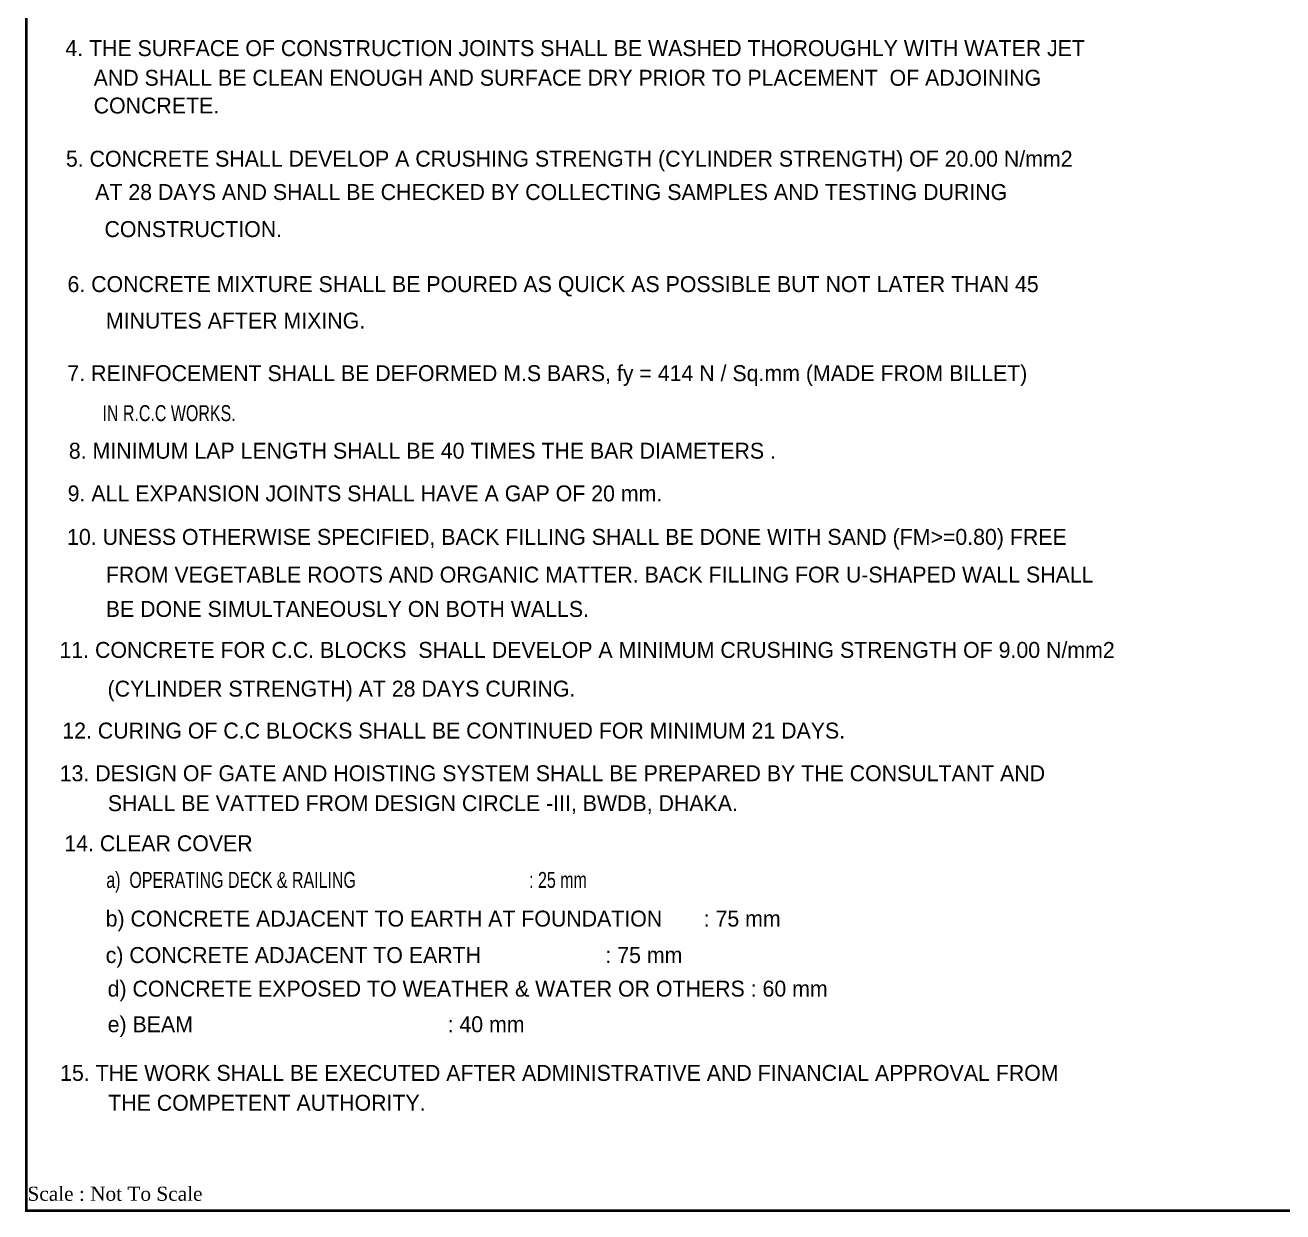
# Model space of a CAD drawing. Extents: x -377620 to 406987, y -326460 to -226264.
# Drawn here: x -43730 to -21005, y -273172 to -251730 of the extents above; entities that cross this region are included whole.
import ezdxf

# ---------------------------------------------------------------- set-up
doc = ezdxf.new("R2010")
doc.units = 0
doc.header["$LTSCALE"] = 300
doc.header["$MEASUREMENT"] = 0
doc.layers.add('Left Bank Profile', color=7, linetype='CONTINUOUS', lineweight=25)
doc.layers.add('LINE', color=7, linetype='CONTINUOUS')

msp = doc.modelspace()

# ---------------------------------------------------------------- linework, layer by layer
at = {"layer": 'LINE', "color": 7, "lineweight": 40, "const_width": 42.8247}
msp.add_lwpolyline([(-43708.4802, -273150.4307), (16796.7198, -273150.4307), (16796.7198, -230364.6107), (-43708.4802, -230364.6107)], close=True, dxfattribs=at)

# ---------------------------------------------------------------- texts
at = {"layer": 'Left Bank Profile', "insert": (-42106.8451, -272977.4732), "char_height": 254.71995, "width": 18855.950215, "attachment_point": 8}
msp.add_mtext('{\\fTimes New Roman|b0|i0|c0|p18;Scale : Not To Scale}', dxfattribs=at)
at = {"layer": 'LINE', "color": 7}
for s, p in [('4. THE SURFACE OF CONSTRUCTION JOINTS SHALL BE WASHED THOROUGHLY WITH WATER JET', (-43003.4134, -252288.935)), (' AND SHALL BE CLEAN ENOUGH AND SURFACE DRY PRIOR TO PLACEMENT  OF ADJOINING', (-42599.0444, -252824.7484)), (' CONCRETE.', (-42599.045, -253326.0248)), ('5. CONCRETE SHALL DEVELOP A CRUSHING STRENGTH (CYLINDER STRENGTH) OF 20.00 N/mm2 ', (-42993.4691, -254286.7362)), (' AT 28 DAYS AND SHALL BE CHECKED BY COLLECTING SAMPLES AND TESTING DURING', (-42571.2685, -254889.1103)), ('CONSTRUCTION.', (-42296.6326, -255559.2455)), ('6. CONCRETE MIXTURE SHALL BE POURED AS QUICK AS POSSIBLE BUT NOT LATER THAN 45', (-42964.7529, -256552.9227)), ('MINUTES AFTER MIXING.', (-42271.6915, -257212.4134)), ('7. REINFOCEMENT SHALL BE DEFORMED M.S BARS, fy = 414 N / Sq.mm (MADE FROM BILLET)', (-42966.9093, -258162.3226))]:
    msp.add_text(s, height=288, dxfattribs=at).set_placement(p)
at = {"layer": 'LINE', "width": 0.75}
for s, p in [('IN R.C.C WORKS.', (-42333.0404, -258884.5848)), ('a)  OPERATING DECK & RAILING                                       : 25 mm', (-42263.8798, -267318.3739))]:
    msp.add_text(s, height=288, dxfattribs=at).set_placement(p)
at = {"layer": 'LINE'}
for s, p in [('8. MINIMUM LAP LENGTH SHALL BE 40 TIMES THE BAR DIAMETERS .', (-42940.2729, -259563.0568)), ('9. ALL EXPANSION JOINTS SHALL HAVE A GAP OF 20 mm.', (-42961.7601, -260334.3802)), ('10. UNESS OTHERWISE SPECIFIED, BACK FILLING SHALL BE DONE WITH SAND (FM>=0.80) FREE', (-42972.4036, -261120.7506)), ('FROM VEGETABLE ROOTS AND ORGANIC MATTER. BACK FILLING FOR U-SHAPED WALL SHALL', (-42273.2358, -261801.7246)), ('BE DONE SIMULTANEOUSLY ON BOTH WALLS. ', (-42273.2356, -262422.1225)), ('11. CONCRETE FOR C.C. BLOCKS  SHALL DEVELOP A MINIMUM CRUSHING STRENGTH OF 9.00 N/mm2', (-43109.6375, -263162.7337)), ('(CYLINDER STRENGTH) AT 28 DAYS CURING.', (-42240.4406, -263862.4993)), ('12. CURING OF C.C BLOCKS SHALL BE CONTINUED FOR MINIMUM 21 DAYS.', (-43059.2375, -264619.9311)), ('13. DESIGN OF GATE AND HOISTING SYSTEM SHALL BE PREPARED BY THE CONSULTANT AND ', (-43105.3175, -265391.2351)), ('SHALL BE VATTED FROM DESIGN CIRCLE -III, BWDB, DHAKA.', (-42236.1161, -265931.5523)), ('14. CLEAR COVER', (-43022.4339, -266656.6652)), ('b) CONCRETE ADJACENT TO EARTH AT FOUNDATION       : 75 mm', (-42275.2947, -268017.4541)), ('c) CONCRETE ADJACENT TO EARTH                     : 75 mm', (-42275.2947, -268675.5773)), ('d) CONCRETE EXPOSED TO WEATHER & WATER OR OTHERS : 60 mm', (-42239.426, -269282.8008)), ('e) BEAM                                           : 40 mm', (-42239.426, -269926.4808)), ('15. THE WORK SHALL BE EXECUTED AFTER ADMINISTRATIVE AND FINANCIAL APPROVAL FROM', (-43098.1175, -270805.1471)), ('THE COMPETENT AUTHORITY.', (-42228.9161, -271345.4643))]:
    msp.add_text(s, height=288, dxfattribs=at).set_placement(p)

doc.saveas('drawing.dxf')
